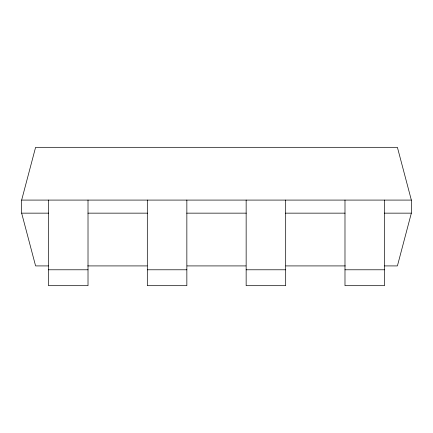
<?xml version="1.0" encoding="UTF-8"?>
<svg xmlns="http://www.w3.org/2000/svg" width="433" height="433" viewBox="0 0 433 433"><rect width="100%" height="100%" fill="white"/><g stroke="black" fill="none" stroke-linecap="round" stroke-linejoin="round"><path stroke-width="0.65" d="M48.447 265.916L35.598 265.916L21.65 213.15L21.65 200.084L35.598 147.317L397.402 147.317L411.35 200.084L411.35 213.15L397.402 265.916L384.553 265.916M21.65 200.084L411.35 200.084M21.65 213.15L48.712 213.15M87.953 213.15L147.491 213.15M186.731 213.15L246.269 213.15M285.509 213.15L345.047 213.15M384.288 213.15L411.35 213.15M87.672 265.916L147.182 265.916M187.083 265.916L245.917 265.916M285.818 265.916L345.328 265.916M48.48 269.786L88.013 269.786M147.317 269.786L186.85 269.786M246.15 269.786L285.683 269.786M344.987 269.786L384.52 269.786M384.52 200.084L384.52 285.683L344.987 285.683L344.987 200.084M285.683 200.084L285.683 285.683L246.15 285.683L246.15 200.084M186.85 200.084L186.85 285.683L147.317 285.683L147.317 200.084M88.013 200.084L88.013 285.683L48.48 285.683L48.48 200.084"/></g></svg>
